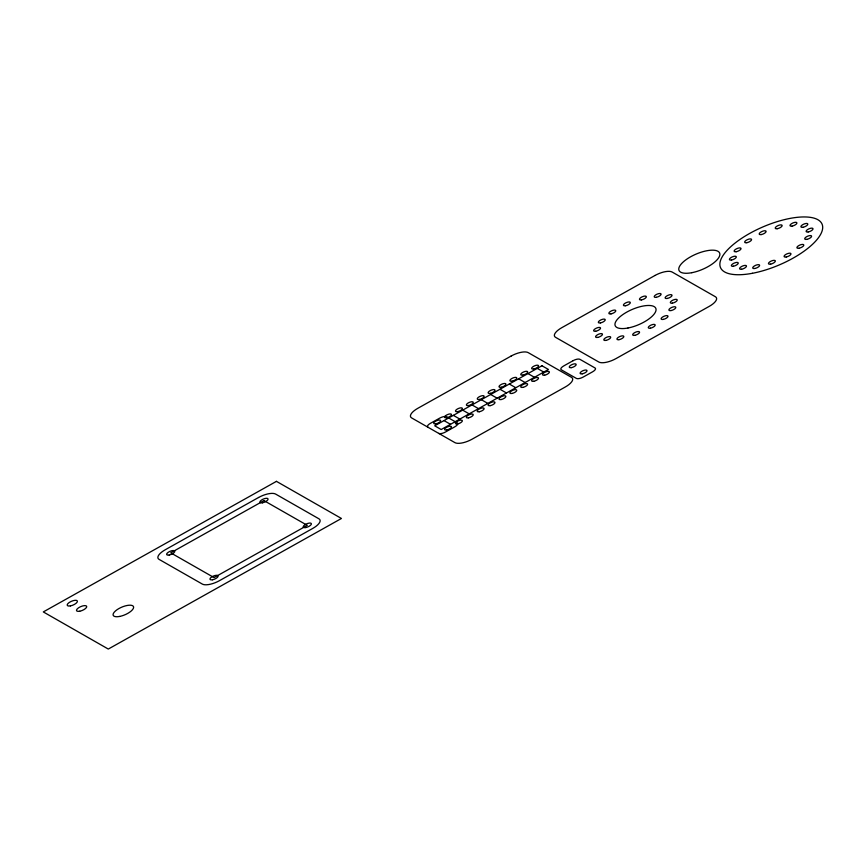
<?xml version="1.0" encoding="UTF-8"?>
<svg xmlns="http://www.w3.org/2000/svg" width="866" height="866" viewBox="0 0 866 866"><rect width="100%" height="100%" fill="white"/><g stroke="black" fill="none" stroke-linecap="round" stroke-linejoin="round"><path stroke-width="1.3" d="M537.277 368.364L543.783 372.077M527.957 373.582L534.452 377.295M518.626 378.81L525.132 382.523M509.305 384.028L515.8 387.741M499.974 389.256L506.48 392.969M490.654 394.474L497.149 398.187M481.323 399.702L487.829 403.415M472.002 404.92L478.497 408.633M462.671 410.148L469.177 413.861M453.351 415.366L459.846 419.079M444.02 420.595L450.526 424.308M438.705 433.379A5.521 2.068 -23.2 0 0 445.525 432.004L454.856 426.776A5.521 2.068 -23.2 0 0 457.356 422.933L446.542 416.752A5.521 2.068 -23.2 0 0 439.712 418.126L430.38 423.355A5.521 2.068 -23.2 0 0 427.891 427.198M276.449 481.355L43.3 611.926L108.293 649.056L341.442 518.474L276.449 481.355M258.544 497.506L165.287 549.737A13.813 5.174 -23.2 0 0 159.052 559.36L202.384 584.106A13.813 5.174 -23.2 0 0 219.455 580.675L312.713 528.444A13.813 5.174 -23.2 0 0 318.959 518.821L275.626 494.075A13.813 5.174 -23.2 0 0 258.544 497.506M511.113 356.056L417.856 408.287A13.813 5.174 -23.2 0 0 411.621 417.91L454.953 442.656A13.813 5.174 -23.2 0 0 472.024 439.224L565.282 386.994A13.813 5.174 -23.2 0 0 571.528 377.37L528.195 352.624A13.813 5.174 -23.2 0 0 511.113 356.056M655.042 275.453L561.785 327.684A13.813 5.174 -23.2 0 0 555.539 337.307L598.871 362.053A13.813 5.174 -23.2 0 0 615.942 358.621L709.2 306.391A13.813 5.174 -23.2 0 0 715.446 296.767L672.113 272.021A13.813 5.174 -23.2 0 0 655.042 275.453M263.968 500.602L170.71 552.833L214.043 577.579L307.3 525.348L263.968 500.602M541.943 365.755L434.7 425.812L441.195 429.525L548.449 369.468L541.943 365.755M573.076 360.7L563.755 365.928A5.521 2.068 -23.2 0 0 561.255 369.771L576.399 378.42A5.521 2.068 -23.2 0 0 583.229 377.046L592.56 371.828A5.521 2.068 -23.2 0 0 595.05 367.974L579.906 359.325A5.521 2.068 -23.2 0 0 573.076 360.7M752.489 273.277A55.229 20.687 -23.2 0 0 822.126 224.272A55.229 20.687 -23.2 0 0 739.239 239.969A55.229 20.687 -23.2 0 0 752.489 273.277M786.263 256.975A3.724 1.396 -23.2 0 0 790.961 253.673A3.724 1.396 -23.2 0 0 785.375 254.723A3.724 1.396 -23.2 0 0 786.263 256.975M770.664 264.13A3.724 1.396 -23.2 0 0 775.33 260.818A3.724 1.396 -23.2 0 0 769.712 261.911A3.724 1.396 -23.2 0 0 770.664 264.13M754.73 268.492A3.724 1.396 -23.2 0 0 759.623 265.223A3.724 1.396 -23.2 0 0 754.145 266.111A3.724 1.396 -23.2 0 0 754.73 268.492M741.642 269.218A3.724 1.396 -23.2 0 0 746.492 265.938A3.724 1.396 -23.2 0 0 741.004 266.858A3.724 1.396 -23.2 0 0 741.642 269.218M733.426 266.219A3.724 1.396 -23.2 0 0 738.254 262.939A3.724 1.396 -23.2 0 0 732.733 263.892A3.724 1.396 -23.2 0 0 733.426 266.219M731.532 260.027A3.724 1.396 -23.2 0 0 736.317 256.737A3.724 1.396 -23.2 0 0 730.774 257.722A3.724 1.396 -23.2 0 0 731.532 260.027M736.262 251.703A3.724 1.396 -23.2 0 0 741.025 248.412A3.724 1.396 -23.2 0 0 735.461 249.419A3.724 1.396 -23.2 0 0 736.262 251.703M746.838 242.696A3.724 1.396 -23.2 0 0 751.558 239.384A3.724 1.396 -23.2 0 0 745.972 240.434A3.724 1.396 -23.2 0 0 746.838 242.696M761.409 234.545A3.724 1.396 -23.2 0 0 766.085 231.233A3.724 1.396 -23.2 0 0 760.489 232.304A3.724 1.396 -23.2 0 0 761.409 234.545M777.246 228.711A3.724 1.396 -23.2 0 0 782.15 225.441A3.724 1.396 -23.2 0 0 776.694 226.318A3.724 1.396 -23.2 0 0 777.246 228.711M792.022 226.123A3.724 1.396 -23.2 0 0 796.904 222.843A3.724 1.396 -23.2 0 0 791.416 223.753A3.724 1.396 -23.2 0 0 792.022 226.123M802.977 227.271A3.724 1.396 -23.2 0 0 807.816 223.991A3.724 1.396 -23.2 0 0 802.306 224.922A3.724 1.396 -23.2 0 0 802.977 227.271M808.205 231.947A3.724 1.396 -23.2 0 0 813.012 228.667A3.724 1.396 -23.2 0 0 807.48 229.631A3.724 1.396 -23.2 0 0 808.205 231.947M806.82 239.362A3.724 1.396 -23.2 0 0 811.583 236.072A3.724 1.396 -23.2 0 0 806.04 237.067A3.724 1.396 -23.2 0 0 806.82 239.362M799.058 248.217A3.724 1.396 -23.2 0 0 803.789 244.916A3.724 1.396 -23.2 0 0 798.214 245.944A3.724 1.396 -23.2 0 0 799.058 248.217M691.793 272.703A22.094 8.281 -23.2 0 0 719.646 253.099A22.094 8.281 -23.2 0 0 686.489 259.378A22.094 8.281 -23.2 0 0 691.793 272.703M663.259 319.402A3.724 1.396 -23.2 0 0 668 316.101A3.724 1.396 -23.2 0 0 662.425 317.129A3.724 1.396 -23.2 0 0 663.259 319.402M671.02 310.558A3.724 1.396 -23.2 0 0 675.794 307.257A3.724 1.396 -23.2 0 0 670.241 308.253A3.724 1.396 -23.2 0 0 671.02 310.558M672.417 303.143A3.724 1.396 -23.2 0 0 677.223 299.853A3.724 1.396 -23.2 0 0 671.691 300.827A3.724 1.396 -23.2 0 0 672.417 303.143M667.188 298.456A3.724 1.396 -23.2 0 0 672.027 295.176A3.724 1.396 -23.2 0 0 666.517 296.118A3.724 1.396 -23.2 0 0 667.188 298.456M656.233 297.309A3.724 1.396 -23.2 0 0 661.104 294.039A3.724 1.396 -23.2 0 0 655.627 294.949A3.724 1.396 -23.2 0 0 656.233 297.309M641.446 299.896A3.724 1.396 -23.2 0 0 646.361 296.637A3.724 1.396 -23.2 0 0 640.894 297.514A3.724 1.396 -23.2 0 0 641.446 299.896M625.62 305.73A3.724 1.396 -23.2 0 0 630.296 302.418A3.724 1.396 -23.2 0 0 624.689 303.501A3.724 1.396 -23.2 0 0 625.62 305.73M611.039 313.882A3.724 1.396 -23.2 0 0 615.758 310.58A3.724 1.396 -23.2 0 0 610.173 311.619A3.724 1.396 -23.2 0 0 611.039 313.882M600.474 322.899A3.724 1.396 -23.2 0 0 605.226 319.597A3.724 1.396 -23.2 0 0 599.662 320.615A3.724 1.396 -23.2 0 0 600.474 322.899M595.732 331.223A3.724 1.396 -23.2 0 0 600.528 327.933A3.724 1.396 -23.2 0 0 594.985 328.918A3.724 1.396 -23.2 0 0 595.732 331.223M597.637 337.415A3.724 1.396 -23.2 0 0 602.465 334.135A3.724 1.396 -23.2 0 0 596.945 335.088A3.724 1.396 -23.2 0 0 597.637 337.415M605.843 340.403A3.724 1.396 -23.2 0 0 610.703 337.134A3.724 1.396 -23.2 0 0 605.204 338.054A3.724 1.396 -23.2 0 0 605.843 340.403M618.941 339.678A3.724 1.396 -23.2 0 0 623.834 336.419A3.724 1.396 -23.2 0 0 618.356 337.307A3.724 1.396 -23.2 0 0 618.941 339.678M634.875 335.326A3.724 1.396 -23.2 0 0 639.541 332.014A3.724 1.396 -23.2 0 0 633.923 333.107A3.724 1.396 -23.2 0 0 634.875 335.326M650.474 328.171A3.724 1.396 -23.2 0 0 655.172 324.858A3.724 1.396 -23.2 0 0 649.576 325.919A3.724 1.396 -23.2 0 0 650.474 328.171M70.406 605.908A5.521 2.068 -23.2 0 0 77.377 601.015A5.521 2.068 -23.2 0 0 69.085 602.584A5.521 2.068 -23.2 0 0 70.406 605.908M79.726 611.234A5.521 2.068 -23.2 0 0 86.687 606.33A5.521 2.068 -23.2 0 0 78.405 607.9A5.521 2.068 -23.2 0 0 79.726 611.234M119.595 616.451A11.041 4.135 -23.2 0 0 133.516 606.655A11.041 4.135 -23.2 0 0 116.942 609.794A11.041 4.135 -23.2 0 0 119.595 616.451M305.795 527.546A4.417 1.656 -23.2 0 0 311.37 523.627A4.417 1.656 -23.2 0 0 304.735 524.883A4.417 1.656 -23.2 0 0 305.795 527.546M262.463 502.8A4.417 1.656 -23.2 0 0 268.038 498.87A4.417 1.656 -23.2 0 0 261.402 500.126A4.417 1.656 -23.2 0 0 262.463 502.8M169.206 555.019A4.417 1.656 -23.2 0 0 174.77 551.101A4.417 1.656 -23.2 0 0 168.145 552.356A4.417 1.656 -23.2 0 0 169.206 555.019M212.538 579.776A4.417 1.656 -23.2 0 0 218.102 575.858A4.417 1.656 -23.2 0 0 211.477 577.113A4.417 1.656 -23.2 0 0 212.538 579.776M446.759 430.001A3.724 1.396 -23.2 0 0 451.457 426.7A3.724 1.396 -23.2 0 0 445.86 427.761A3.724 1.396 -23.2 0 0 446.759 430.001M457.638 423.918A3.724 1.396 -23.2 0 0 462.336 420.605A3.724 1.396 -23.2 0 0 456.739 421.666A3.724 1.396 -23.2 0 0 457.638 423.918M468.517 417.823A3.724 1.396 -23.2 0 0 473.215 414.511A3.724 1.396 -23.2 0 0 467.618 415.572A3.724 1.396 -23.2 0 0 468.517 417.823M479.396 411.729A3.724 1.396 -23.2 0 0 484.094 408.416A3.724 1.396 -23.2 0 0 478.497 409.477A3.724 1.396 -23.2 0 0 479.396 411.729M490.275 405.634A3.724 1.396 -23.2 0 0 494.973 402.322A3.724 1.396 -23.2 0 0 489.377 403.383A3.724 1.396 -23.2 0 0 490.275 405.634M501.154 399.54A3.724 1.396 -23.2 0 0 505.852 396.238A3.724 1.396 -23.2 0 0 500.256 397.299A3.724 1.396 -23.2 0 0 501.154 399.54M512.033 393.445A3.724 1.396 -23.2 0 0 516.731 390.144A3.724 1.396 -23.2 0 0 511.135 391.205A3.724 1.396 -23.2 0 0 512.033 393.445M522.912 387.362A3.724 1.396 -23.2 0 0 527.611 384.049A3.724 1.396 -23.2 0 0 522.014 385.11A3.724 1.396 -23.2 0 0 522.912 387.362M533.781 381.267A3.724 1.396 -23.2 0 0 538.49 377.955A3.724 1.396 -23.2 0 0 532.893 379.016A3.724 1.396 -23.2 0 0 533.781 381.267M544.682 375.162A3.724 1.396 -23.2 0 0 549.38 371.86A3.724 1.396 -23.2 0 0 543.783 372.921A3.724 1.396 -23.2 0 0 544.682 375.162M435.923 423.82A3.724 1.396 -23.2 0 0 440.621 420.508A3.724 1.396 -23.2 0 0 435.024 421.569A3.724 1.396 -23.2 0 0 435.923 423.82M446.802 417.726A3.724 1.396 -23.2 0 0 451.5 414.413A3.724 1.396 -23.2 0 0 445.903 415.474A3.724 1.396 -23.2 0 0 446.802 417.726M457.681 411.631A3.724 1.396 -23.2 0 0 462.379 408.33A3.724 1.396 -23.2 0 0 456.783 409.38A3.724 1.396 -23.2 0 0 457.681 411.631M468.56 405.537A3.724 1.396 -23.2 0 0 473.258 402.235A3.724 1.396 -23.2 0 0 467.662 403.296A3.724 1.396 -23.2 0 0 468.56 405.537M479.439 399.442A3.724 1.396 -23.2 0 0 484.137 396.141A3.724 1.396 -23.2 0 0 478.541 397.202A3.724 1.396 -23.2 0 0 479.439 399.442M490.318 393.359A3.724 1.396 -23.2 0 0 495.016 390.046A3.724 1.396 -23.2 0 0 489.42 391.107A3.724 1.396 -23.2 0 0 490.318 393.359M501.197 387.264A3.724 1.396 -23.2 0 0 505.896 383.952A3.724 1.396 -23.2 0 0 500.299 385.013A3.724 1.396 -23.2 0 0 501.197 387.264M512.077 381.17A3.724 1.396 -23.2 0 0 516.775 377.857A3.724 1.396 -23.2 0 0 511.178 378.918A3.724 1.396 -23.2 0 0 512.077 381.17M522.956 375.075A3.724 1.396 -23.2 0 0 527.654 371.774A3.724 1.396 -23.2 0 0 522.057 372.824A3.724 1.396 -23.2 0 0 522.956 375.075M533.846 368.981A3.724 1.396 -23.2 0 0 538.544 365.668A3.724 1.396 -23.2 0 0 532.947 366.729A3.724 1.396 -23.2 0 0 533.846 368.981M571.463 367.628A3.724 1.396 -23.2 0 0 576.161 364.315A3.724 1.396 -23.2 0 0 570.564 365.376A3.724 1.396 -23.2 0 0 571.463 367.628M582.288 373.82A3.724 1.396 -23.2 0 0 586.996 370.507A3.724 1.396 -23.2 0 0 581.4 371.568A3.724 1.396 -23.2 0 0 582.288 373.82M627.969 328.008A22.094 8.281 -23.2 0 0 655.833 308.404A22.094 8.281 -23.2 0 0 622.676 314.683A22.094 8.281 -23.2 0 0 627.969 328.008"/></g></svg>
